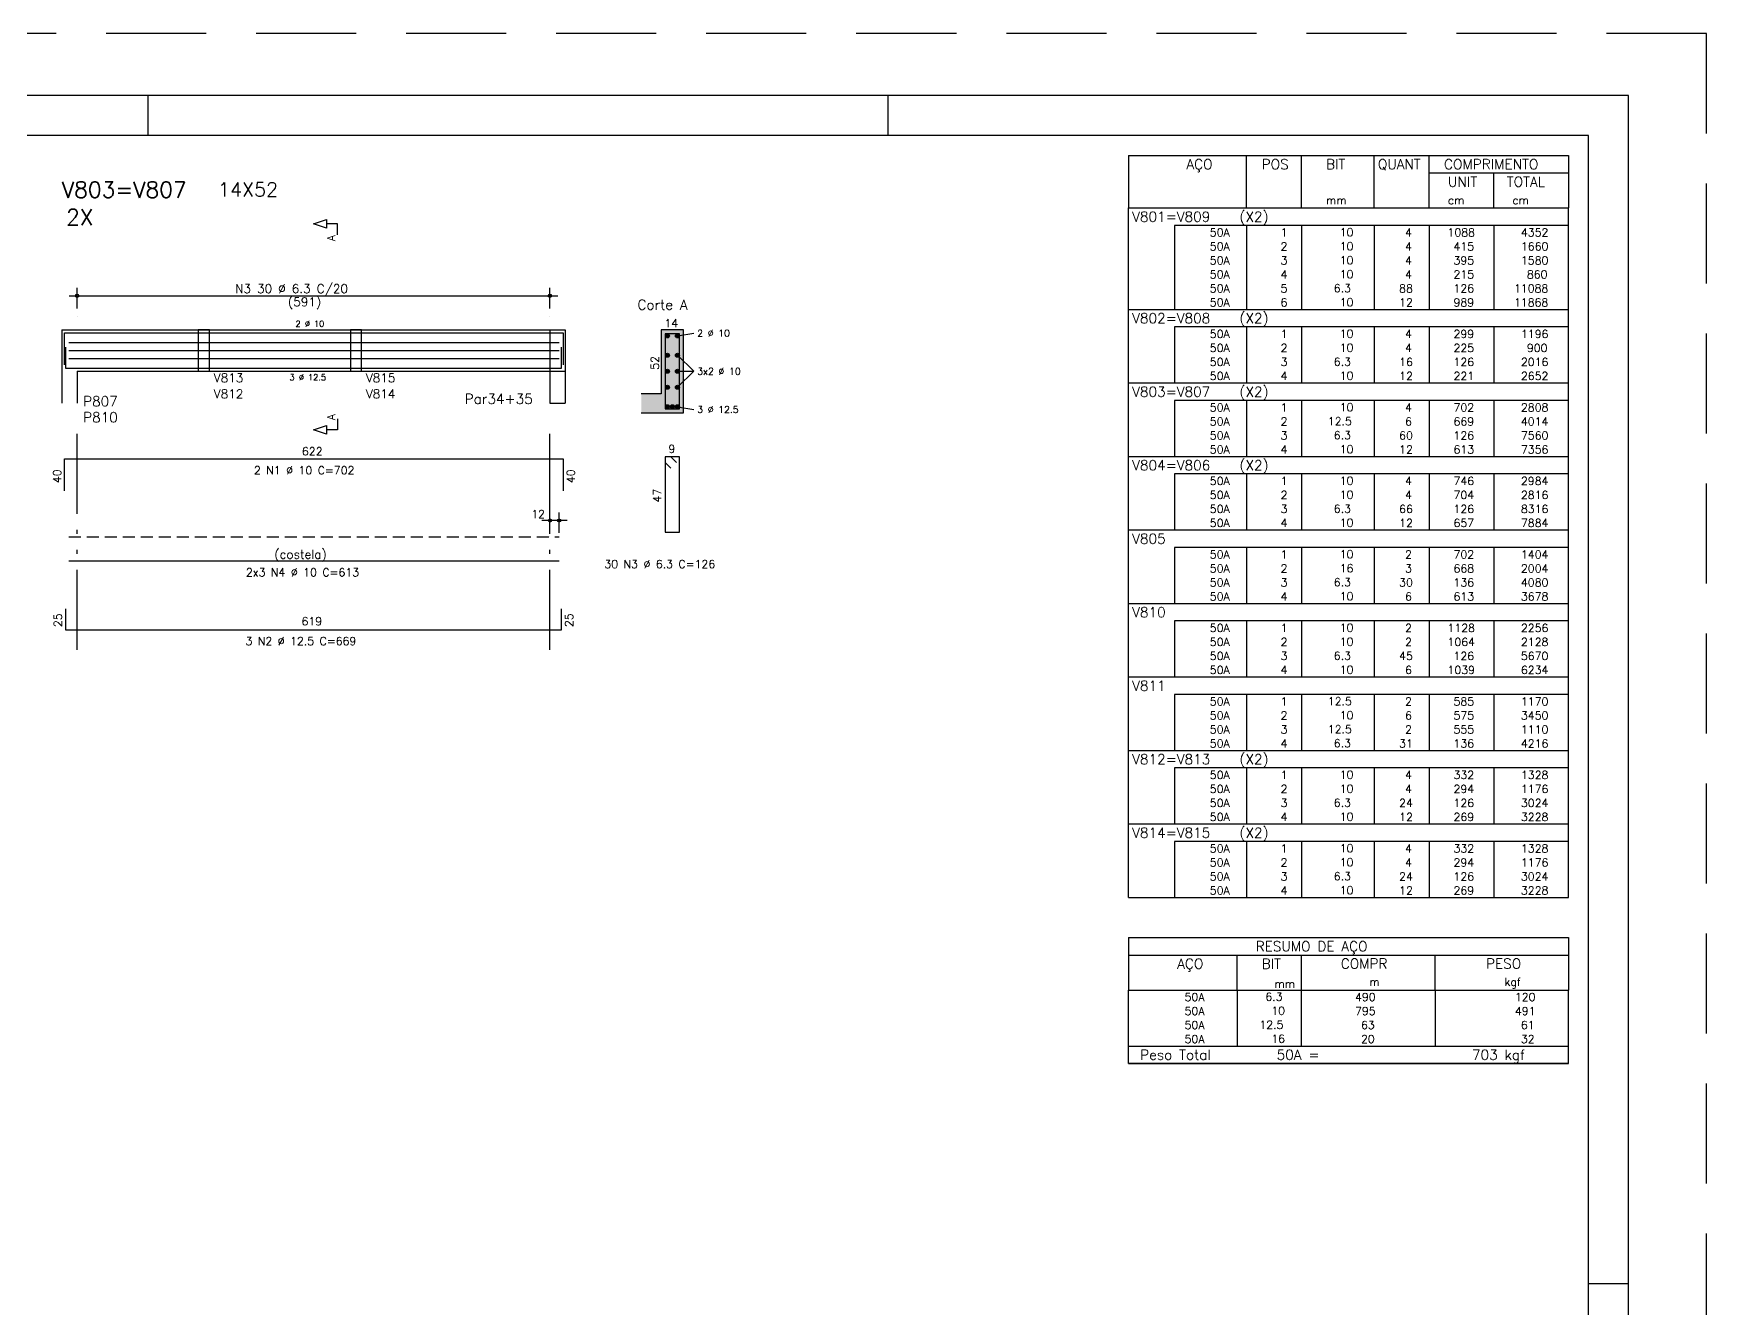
# Model space of a CAD drawing. Extents: x -1.9 to 86, y -1.5 to 61.
# Drawn here: x 44.23 to 86.05, y 29.08 to 60.95 of the extents above; entities that cross this region are included whole.
import ezdxf

# ---------------------------------------------------------------- set-up
doc = ezdxf.new("R2010")
doc.units = 0
doc.header["$MEASUREMENT"] = 0
for name, pattern in [('ESTILO_TQS_0001', [0.45, 0.3, -0.15]), ('ESTILO_TQS_0004', [3.3, 2, -0.4, 0.05, -0.4, 0.05, -0.4]), ('HIDDEN', [0.375, 0.25, -0.125])]:
    doc.linetypes.add(name, pattern=pattern)
doc.layers.get('0').update_dxf_attribs({"linetype": 'CONTINUOUS'})
doc.layers.get('Defpoints').update_dxf_attribs({"linetype": 'CONTINUOUS'})
for name, color, linetype in [('ARQ_FOLHA', 7, 'CONTINUOUS'), ('PENA_01', 1, 'CONTINUOUS'), ('PENA_02', 2, 'CONTINUOUS'), ('PENA_03', 3, 'CONTINUOUS'), ('PENA_04', 4, 'CONTINUOUS'), ('PENA_05', 5, 'CONTINUOUS'), ('PENA_06', 6, 'CONTINUOUS'), ('PENA_10', 253, 'CONTINUOUS')]:
    doc.layers.add(name, color=color, linetype=linetype)
doc.styles.get("Standard").update_dxf_attribs({"font": 'ROMANS.SHX'})

# ---------------------------------------------------------------- blocks, each defined once
blk = doc.blocks.new('FOLHA A1 - 841 X 594')
at = {"layer": 'ARQ_FOLHA', "color": 1}
for p, q in [((-370, 584), (-370, 594)), ((-185, 584), (-185, 594)), ((-10, 297), (0, 297))]:
    blk.add_line(p, q, dxfattribs=at)
for points in [[(-841, 0), (0, 0), (0, 594), (-841, 594)], [(-816, 10), (-10, 10), (-10, 584), (-816, 584)]]:
    blk.add_lwpolyline(points, close=True, dxfattribs=at)
at = {"layer": 'Defpoints', "color": 8, "linetype": 'HIDDEN', "ltscale": 100}
blk.add_lwpolyline([(-860.5, 609.5), (-860.5, -15.5), (19.5, -15.5), (19.5, 609.5)], close=True, dxfattribs=at)
blk = doc.blocks.new('*U24')
blk.add_blockref('FOLHA A1 - 841 X 594', (0, 0))

msp = doc.modelspace()

# ---------------------------------------------------------------- linework, layer by layer
at = {"layer": 'PENA_01', "linetype": 'Continuous'}
for p, q in [((45.124, 54.394), (57.344, 54.394)), ((45.324, 54.074), (45.324, 54.594)), ((57.144, 54.074), (57.144, 54.594)), ((57.144, 53.544), (57.144, 52.504)), ((57.144, 53.544), (57.524, 53.544)), ((60.329, 53.389), (60.739, 53.459)), ((60.329, 52.904), (60.739, 52.504)), ((57.144, 52.504), (57.524, 52.504)), ((60.329, 52.104), (60.739, 52.504)), ((60.329, 52.504), (60.739, 52.504)), ((60.329, 51.619), (60.739, 51.549)), ((57.574, 48.774), (56.944, 48.774))]:
    msp.add_line(p, q, dxfattribs=at)
at = {"layer": 'PENA_01', "linetype": 'ESTILO_TQS_0004'}
for p, q in [((45.324, 45.544), (45.324, 51.324)), ((57.144, 45.544), (57.144, 51.324))]:
    msp.add_line(p, q, dxfattribs=at)
at = {"layer": 'PENA_01', "linetype": 'Continuous'}
for points in [[(48.354, 53.544), (48.354, 52.504), (48.634, 52.504), (48.634, 53.544), (48.354, 53.544)], [(52.154, 53.544), (52.154, 52.504), (52.434, 52.504), (52.434, 53.544), (52.154, 53.544)]]:
    msp.add_lwpolyline(points, dxfattribs=at)
at = {"layer": 'PENA_02', "linetype": 'Continuous'}
for p, q in [((71.6, 57.9), (71.6, 56.588)), ((71.6, 57.9), (82.6, 57.9)), ((74.55, 56.588), (74.55, 57.9)), ((75.93, 56.588), (75.93, 57.9)), ((77.74, 56.588), (77.74, 57.9)), ((79.12, 56.588), (79.12, 57.9)), ((82.6, 57.9), (82.6, 56.588)), ((79.12, 57.463), (82.6, 57.463)), ((80.73, 56.588), (80.73, 57.463)), ((71.6, 56.588), (82.6, 56.588)), ((71.6, 56.15), (71.6, 56.588)), ((71.6, 56.588), (82.6, 56.588)), ((82.6, 56.15), (82.6, 56.588)), ((71.6, 55.8), (71.6, 56.15)), ((82.6, 56.15), (72.75, 56.15)), ((72.75, 56.15), (72.75, 55.8)), ((74.55, 56.15), (74.55, 55.8)), ((75.93, 56.15), (75.93, 55.8)), ((77.74, 56.15), (77.74, 55.8)), ((79.12, 56.15), (79.12, 55.8)), ((80.73, 56.15), (80.73, 55.8)), ((82.6, 55.8), (82.6, 56.15)), ((71.6, 55.45), (71.6, 55.8)), ((72.75, 55.8), (72.75, 55.45)), ((74.55, 55.8), (74.55, 55.45)), ((75.93, 55.8), (75.93, 55.45)), ((77.74, 55.8), (77.74, 55.45)), ((79.12, 55.8), (79.12, 55.45)), ((80.73, 55.8), (80.73, 55.45)), ((82.6, 55.45), (82.6, 55.8)), ((71.6, 55.1), (71.6, 55.45)), ((72.75, 55.45), (72.75, 55.1)), ((74.55, 55.45), (74.55, 55.1)), ((75.93, 55.45), (75.93, 55.1)), ((77.74, 55.45), (77.74, 55.1)), ((79.12, 55.45), (79.12, 55.1)), ((80.73, 55.45), (80.73, 55.1)), ((82.6, 55.1), (82.6, 55.45)), ((71.6, 54.75), (71.6, 55.1)), ((72.75, 55.1), (72.75, 54.75)), ((74.55, 55.1), (74.55, 54.75)), ((75.93, 55.1), (75.93, 54.75)), ((77.74, 55.1), (77.74, 54.75)), ((79.12, 55.1), (79.12, 54.75)), ((80.73, 55.1), (80.73, 54.75)), ((82.6, 54.75), (82.6, 55.1)), ((71.6, 54.4), (71.6, 54.75)), ((71.6, 54.05), (71.6, 54.4)), ((72.75, 54.75), (72.75, 54.4)), ((72.75, 54.4), (72.75, 54.05)), ((74.55, 54.75), (74.55, 54.4)), ((74.55, 54.4), (74.55, 54.05)), ((75.93, 54.75), (75.93, 54.4)), ((75.93, 54.4), (75.93, 54.05)), ((77.74, 54.75), (77.74, 54.4)), ((77.74, 54.4), (77.74, 54.05)), ((79.12, 54.75), (79.12, 54.4)), ((79.12, 54.4), (79.12, 54.05)), ((80.73, 54.75), (80.73, 54.4)), ((80.73, 54.4), (80.73, 54.05)), ((82.6, 54.4), (82.6, 54.75)), ((82.6, 54.05), (82.6, 54.4)), ((71.6, 53.613), (71.6, 54.05)), ((71.6, 54.05), (82.6, 54.05)), ((82.6, 53.613), (82.6, 54.05)), ((71.6, 53.263), (71.6, 53.613)), ((82.6, 53.613), (72.75, 53.613)), ((72.75, 53.613), (72.75, 53.263)), ((74.55, 53.613), (74.55, 53.263)), ((75.93, 53.613), (75.93, 53.263)), ((77.74, 53.613), (77.74, 53.263)), ((79.12, 53.613), (79.12, 53.263)), ((80.73, 53.613), (80.73, 53.263)), ((82.6, 53.263), (82.6, 53.613)), ((71.6, 52.913), (71.6, 53.263)), ((72.75, 53.263), (72.75, 52.913)), ((74.55, 53.263), (74.55, 52.913)), ((75.93, 53.263), (75.93, 52.913)), ((77.74, 53.263), (77.74, 52.913)), ((79.12, 53.263), (79.12, 52.913)), ((80.73, 53.263), (80.73, 52.913)), ((82.6, 52.913), (82.6, 53.263)), ((71.6, 52.563), (71.6, 52.913)), ((72.75, 52.913), (72.75, 52.563)), ((74.55, 52.913), (74.55, 52.563)), ((75.93, 52.913), (75.93, 52.563)), ((77.74, 52.913), (77.74, 52.563)), ((79.12, 52.913), (79.12, 52.563)), ((80.73, 52.913), (80.73, 52.563)), ((82.6, 52.563), (82.6, 52.913)), ((71.6, 52.213), (71.6, 52.563)), ((72.75, 52.563), (72.75, 52.213)), ((74.55, 52.563), (74.55, 52.213)), ((75.93, 52.563), (75.93, 52.213)), ((77.74, 52.563), (77.74, 52.213)), ((79.12, 52.563), (79.12, 52.213)), ((80.73, 52.563), (80.73, 52.213)), ((82.6, 52.213), (82.6, 52.563)), ((71.6, 51.775), (71.6, 52.213)), ((71.6, 52.213), (82.6, 52.213)), ((82.6, 51.775), (82.6, 52.213)), ((71.6, 51.425), (71.6, 51.775)), ((82.6, 51.775), (72.75, 51.775)), ((72.75, 51.775), (72.75, 51.425)), ((74.55, 51.775), (74.55, 51.425)), ((75.93, 51.775), (75.93, 51.425)), ((77.74, 51.775), (77.74, 51.425)), ((79.12, 51.775), (79.12, 51.425)), ((80.73, 51.775), (80.73, 51.425)), ((82.6, 51.425), (82.6, 51.775)), ((71.6, 51.075), (71.6, 51.425)), ((71.6, 50.725), (71.6, 51.075)), ((72.75, 51.425), (72.75, 51.075)), ((72.75, 51.075), (72.75, 50.725)), ((74.55, 51.425), (74.55, 51.075)), ((74.55, 51.075), (74.55, 50.725)), ((75.93, 51.425), (75.93, 51.075)), ((75.93, 51.075), (75.93, 50.725)), ((77.74, 51.425), (77.74, 51.075)), ((77.74, 51.075), (77.74, 50.725)), ((79.12, 51.425), (79.12, 51.075)), ((79.12, 51.075), (79.12, 50.725)), ((80.73, 51.425), (80.73, 51.075)), ((80.73, 51.075), (80.73, 50.725)), ((82.6, 51.075), (82.6, 51.425)), ((82.6, 50.725), (82.6, 51.075)), ((71.6, 50.375), (71.6, 50.725)), ((72.75, 50.725), (72.75, 50.375)), ((74.55, 50.725), (74.55, 50.375)), ((75.93, 50.725), (75.93, 50.375)), ((77.74, 50.725), (77.74, 50.375)), ((79.12, 50.725), (79.12, 50.375)), ((80.73, 50.725), (80.73, 50.375)), ((82.6, 50.375), (82.6, 50.725)), ((71.6, 49.938), (71.6, 50.375)), ((71.6, 50.375), (82.6, 50.375)), ((82.6, 49.938), (82.6, 50.375)), ((71.6, 49.588), (71.6, 49.938)), ((82.6, 49.938), (72.75, 49.938)), ((72.75, 49.938), (72.75, 49.588)), ((74.55, 49.938), (74.55, 49.588)), ((75.93, 49.938), (75.93, 49.588)), ((77.74, 49.938), (77.74, 49.588)), ((79.12, 49.938), (79.12, 49.588)), ((80.73, 49.938), (80.73, 49.588)), ((82.6, 49.588), (82.6, 49.938)), ((71.6, 49.238), (71.6, 49.588)), ((72.75, 49.588), (72.75, 49.238)), ((74.55, 49.588), (74.55, 49.238)), ((75.93, 49.588), (75.93, 49.238)), ((77.74, 49.588), (77.74, 49.238)), ((79.12, 49.588), (79.12, 49.238)), ((80.73, 49.588), (80.73, 49.238)), ((82.6, 49.238), (82.6, 49.588)), ((71.6, 48.888), (71.6, 49.238)), ((72.75, 49.238), (72.75, 48.888)), ((74.55, 49.238), (74.55, 48.888)), ((75.93, 49.238), (75.93, 48.888)), ((77.74, 49.238), (77.74, 48.888)), ((79.12, 49.238), (79.12, 48.888)), ((80.73, 49.238), (80.73, 48.888)), ((82.6, 48.888), (82.6, 49.238)), ((71.6, 48.538), (71.6, 48.888)), ((71.6, 48.1), (71.6, 48.538)), ((71.6, 48.538), (82.6, 48.538)), ((72.75, 48.888), (72.75, 48.538)), ((74.55, 48.888), (74.55, 48.538)), ((75.93, 48.888), (75.93, 48.538)), ((77.74, 48.888), (77.74, 48.538)), ((79.12, 48.888), (79.12, 48.538)), ((80.73, 48.888), (80.73, 48.538)), ((82.6, 48.538), (82.6, 48.888)), ((82.6, 48.1), (82.6, 48.538)), ((71.6, 47.75), (71.6, 48.1)), ((82.6, 48.1), (72.75, 48.1)), ((72.75, 48.1), (72.75, 47.75)), ((74.55, 48.1), (74.55, 47.75)), ((75.93, 48.1), (75.93, 47.75)), ((77.74, 48.1), (77.74, 47.75)), ((79.12, 48.1), (79.12, 47.75)), ((80.73, 48.1), (80.73, 47.75)), ((82.6, 47.75), (82.6, 48.1)), ((71.6, 47.4), (71.6, 47.75)), ((72.75, 47.75), (72.75, 47.4)), ((74.55, 47.75), (74.55, 47.4)), ((75.93, 47.75), (75.93, 47.4)), ((77.74, 47.75), (77.74, 47.4)), ((79.12, 47.75), (79.12, 47.4)), ((80.73, 47.75), (80.73, 47.4)), ((82.6, 47.4), (82.6, 47.75)), ((71.6, 47.05), (71.6, 47.4)), ((72.75, 47.4), (72.75, 47.05)), ((74.55, 47.4), (74.55, 47.05)), ((75.93, 47.4), (75.93, 47.05)), ((77.74, 47.4), (77.74, 47.05)), ((79.12, 47.4), (79.12, 47.05)), ((80.73, 47.4), (80.73, 47.05)), ((82.6, 47.05), (82.6, 47.4)), ((71.6, 46.7), (71.6, 47.05)), ((72.75, 47.05), (72.75, 46.7)), ((74.55, 47.05), (74.55, 46.7)), ((75.93, 47.05), (75.93, 46.7)), ((77.74, 47.05), (77.74, 46.7)), ((79.12, 47.05), (79.12, 46.7)), ((80.73, 47.05), (80.73, 46.7)), ((82.6, 46.7), (82.6, 47.05)), ((71.6, 46.263), (71.6, 46.7)), ((71.6, 46.7), (82.6, 46.7)), ((82.6, 46.263), (82.6, 46.7)), ((71.6, 45.913), (71.6, 46.263)), ((82.6, 46.263), (72.75, 46.263)), ((72.75, 46.263), (72.75, 45.913)), ((74.55, 46.263), (74.55, 45.913)), ((75.93, 46.263), (75.93, 45.913)), ((77.74, 46.263), (77.74, 45.913)), ((79.12, 46.263), (79.12, 45.913)), ((80.73, 46.263), (80.73, 45.913)), ((82.6, 45.913), (82.6, 46.263)), ((71.6, 45.563), (71.6, 45.913)), ((72.75, 45.913), (72.75, 45.563)), ((74.55, 45.913), (74.55, 45.563)), ((75.93, 45.913), (75.93, 45.563)), ((77.74, 45.913), (77.74, 45.563)), ((79.12, 45.913), (79.12, 45.563)), ((80.73, 45.913), (80.73, 45.563)), ((82.6, 45.563), (82.6, 45.913)), ((71.6, 45.213), (71.6, 45.563)), ((71.6, 44.863), (71.6, 45.213)), ((72.75, 45.563), (72.75, 45.213)), ((72.75, 45.213), (72.75, 44.863)), ((74.55, 45.563), (74.55, 45.213)), ((74.55, 45.213), (74.55, 44.863)), ((75.93, 45.563), (75.93, 45.213)), ((75.93, 45.213), (75.93, 44.863)), ((77.74, 45.563), (77.74, 45.213)), ((77.74, 45.213), (77.74, 44.863)), ((79.12, 45.563), (79.12, 45.213)), ((79.12, 45.213), (79.12, 44.863)), ((80.73, 45.563), (80.73, 45.213)), ((80.73, 45.213), (80.73, 44.863)), ((82.6, 45.213), (82.6, 45.563)), ((82.6, 44.863), (82.6, 45.213)), ((71.6, 44.425), (71.6, 44.863)), ((71.6, 44.863), (82.6, 44.863)), ((82.6, 44.425), (82.6, 44.863)), ((71.6, 44.075), (71.6, 44.425)), ((82.6, 44.425), (72.75, 44.425)), ((72.75, 44.425), (72.75, 44.075)), ((74.55, 44.425), (74.55, 44.075)), ((75.93, 44.425), (75.93, 44.075)), ((77.74, 44.425), (77.74, 44.075)), ((79.12, 44.425), (79.12, 44.075)), ((80.73, 44.425), (80.73, 44.075)), ((82.6, 44.075), (82.6, 44.425)), ((71.6, 43.725), (71.6, 44.075)), ((72.75, 44.075), (72.75, 43.725)), ((74.55, 44.075), (74.55, 43.725)), ((75.93, 44.075), (75.93, 43.725)), ((77.74, 44.075), (77.74, 43.725)), ((79.12, 44.075), (79.12, 43.725)), ((80.73, 44.075), (80.73, 43.725)), ((82.6, 43.725), (82.6, 44.075)), ((71.6, 43.375), (71.6, 43.725)), ((72.75, 43.725), (72.75, 43.375)), ((74.55, 43.725), (74.55, 43.375)), ((75.93, 43.725), (75.93, 43.375)), ((77.74, 43.725), (77.74, 43.375)), ((79.12, 43.725), (79.12, 43.375)), ((80.73, 43.725), (80.73, 43.375)), ((82.6, 43.375), (82.6, 43.725)), ((71.6, 43.025), (71.6, 43.375)), ((72.75, 43.375), (72.75, 43.025)), ((74.55, 43.375), (74.55, 43.025)), ((75.93, 43.375), (75.93, 43.025)), ((77.74, 43.375), (77.74, 43.025)), ((79.12, 43.375), (79.12, 43.025)), ((80.73, 43.375), (80.73, 43.025)), ((82.6, 43.025), (82.6, 43.375)), ((71.6, 42.588), (71.6, 43.025)), ((71.6, 43.025), (82.6, 43.025)), ((82.6, 42.588), (82.6, 43.025)), ((71.6, 42.238), (71.6, 42.588)), ((71.6, 41.888), (71.6, 42.238)), ((82.6, 42.588), (72.75, 42.588)), ((72.75, 42.588), (72.75, 42.238)), ((72.75, 42.238), (72.75, 41.888)), ((74.55, 42.588), (74.55, 42.238)), ((74.55, 42.238), (74.55, 41.888)), ((75.93, 42.588), (75.93, 42.238)), ((75.93, 42.238), (75.93, 41.888)), ((77.74, 42.588), (77.74, 42.238)), ((77.74, 42.238), (77.74, 41.888)), ((79.12, 42.588), (79.12, 42.238)), ((79.12, 42.238), (79.12, 41.888)), ((80.73, 42.588), (80.73, 42.238)), ((80.73, 42.238), (80.73, 41.888)), ((82.6, 42.238), (82.6, 42.588)), ((82.6, 41.888), (82.6, 42.238)), ((71.6, 41.538), (71.6, 41.888)), ((72.75, 41.888), (72.75, 41.538)), ((74.55, 41.888), (74.55, 41.538)), ((75.93, 41.888), (75.93, 41.538)), ((77.74, 41.888), (77.74, 41.538)), ((79.12, 41.888), (79.12, 41.538)), ((80.73, 41.888), (80.73, 41.538)), ((82.6, 41.538), (82.6, 41.888)), ((71.6, 41.188), (71.6, 41.538)), ((72.75, 41.538), (72.75, 41.188)), ((74.55, 41.538), (74.55, 41.188)), ((75.93, 41.538), (75.93, 41.188)), ((77.74, 41.538), (77.74, 41.188)), ((79.12, 41.538), (79.12, 41.188)), ((80.73, 41.538), (80.73, 41.188)), ((82.6, 41.188), (82.6, 41.538)), ((71.6, 40.75), (71.6, 41.188)), ((71.6, 41.188), (82.6, 41.188)), ((82.6, 40.75), (82.6, 41.188)), ((71.6, 40.4), (71.6, 40.75)), ((82.6, 40.75), (72.75, 40.75)), ((72.75, 40.75), (72.75, 40.4)), ((74.55, 40.75), (74.55, 40.4)), ((75.93, 40.75), (75.93, 40.4)), ((77.74, 40.75), (77.74, 40.4)), ((79.12, 40.75), (79.12, 40.4)), ((80.73, 40.75), (80.73, 40.4)), ((82.6, 40.4), (82.6, 40.75)), ((71.6, 40.05), (71.6, 40.4)), ((72.75, 40.4), (72.75, 40.05)), ((74.55, 40.4), (74.55, 40.05)), ((75.93, 40.4), (75.93, 40.05)), ((77.74, 40.4), (77.74, 40.05)), ((79.12, 40.4), (79.12, 40.05)), ((80.73, 40.4), (80.73, 40.05)), ((82.6, 40.05), (82.6, 40.4)), ((71.6, 39.7), (71.6, 40.05)), ((72.75, 40.05), (72.75, 39.7)), ((74.55, 40.05), (74.55, 39.7)), ((75.93, 40.05), (75.93, 39.7)), ((77.74, 40.05), (77.74, 39.7)), ((79.12, 40.05), (79.12, 39.7)), ((80.73, 40.05), (80.73, 39.7)), ((82.6, 39.7), (82.6, 40.05)), ((71.6, 39.35), (71.6, 39.7)), ((71.6, 39.35), (82.6, 39.35)), ((72.75, 39.7), (72.75, 39.35)), ((74.55, 39.7), (74.55, 39.35)), ((75.93, 39.7), (75.93, 39.35)), ((77.74, 39.7), (77.74, 39.35)), ((79.12, 39.7), (79.12, 39.35)), ((80.73, 39.7), (80.73, 39.35)), ((82.6, 39.35), (82.6, 39.7)), ((71.6, 38.35), (71.6, 37.038)), ((71.6, 38.35), (82.6, 38.35)), ((82.6, 38.35), (82.6, 37.038)), ((71.6, 37.913), (82.6, 37.913)), ((74.32, 37.038), (74.32, 37.913)), ((75.93, 37.038), (75.93, 37.913)), ((79.265, 37.038), (79.265, 37.913)), ((71.6, 37.038), (82.6, 37.038)), ((71.6, 36.688), (71.6, 37.038)), ((74.32, 37.038), (74.32, 36.688)), ((75.93, 36.688), (75.93, 37.038)), ((79.265, 37.038), (79.265, 36.688)), ((82.6, 36.688), (82.6, 37.038)), ((71.6, 36.338), (71.6, 36.688)), ((74.32, 36.688), (74.32, 36.338)), ((75.93, 36.338), (75.93, 36.688)), ((79.265, 36.688), (79.265, 36.338)), ((82.6, 36.338), (82.6, 36.688)), ((71.6, 35.988), (71.6, 36.338)), ((71.6, 35.638), (71.6, 35.988)), ((74.32, 36.338), (74.32, 35.988)), ((74.32, 35.988), (74.32, 35.638)), ((75.93, 35.988), (75.93, 36.338)), ((75.93, 35.638), (75.93, 35.988)), ((79.265, 36.338), (79.265, 35.988)), ((79.265, 35.988), (79.265, 35.638)), ((82.6, 35.988), (82.6, 36.338)), ((82.6, 35.638), (82.6, 35.988)), ((71.6, 35.638), (82.6, 35.638)), ((71.6, 35.2), (71.6, 35.638)), ((71.6, 35.638), (82.6, 35.638)), ((82.6, 35.2), (82.6, 35.638)), ((82.6, 35.2), (71.6, 35.2)), ((71.6, 35.2), (82.6, 35.2))]:
    msp.add_line(p, q, dxfattribs=at)
for centre, radius in [((45.324, 54.394), 0.0416), ((45.324, 54.394), 0.0208), ((57.144, 54.394), 0.0416), ((57.144, 54.394), 0.0208), ((57.144, 48.774), 0.04), ((57.144, 48.774), 0.02), ((57.374, 48.774), 0.04), ((57.374, 48.774), 0.02)]:
    msp.add_circle(centre, radius, dxfattribs=at)
at = {"layer": 'PENA_03', "linetype": 'Continuous'}
for p, q in [((44.944, 53.544), (44.944, 52.504)), ((44.944, 53.544), (45.324, 53.544)), ((45.324, 53.874), (45.324, 53.874)), ((45.324, 53.544), (57.144, 53.544)), ((57.144, 53.874), (57.144, 53.874)), ((57.144, 53.544), (57.144, 52.504)), ((57.144, 53.544), (57.144, 51.704)), ((57.144, 53.544), (57.524, 53.544)), ((57.524, 53.544), (57.524, 52.504)), ((57.524, 53.544), (57.524, 51.704)), ((60.484, 53.544), (59.924, 53.544)), ((59.924, 53.544), (59.924, 51.944)), ((60.484, 51.464), (60.484, 53.544)), ((44.944, 52.504), (44.944, 51.704)), ((45.324, 52.504), (57.144, 52.504)), ((45.324, 52.504), (45.324, 51.704)), ((59.924, 51.944), (59.424, 51.944)), ((57.144, 51.704), (57.524, 51.704)), ((59.424, 51.464), (59.924, 51.464)), ((59.924, 51.464), (59.924, 51.464)), ((59.924, 51.464), (60.484, 51.464)), ((57.144, 48.464), (57.144, 48.974)), ((57.374, 48.464), (57.374, 48.974)), ((57.144, 48.364), (57.144, 48.364)), ((57.374, 48.364), (57.374, 48.364))]:
    msp.add_line(p, q, dxfattribs=at)
for points in [[(51.834, 55.914), (51.834, 56.19), (51.557, 56.19), (51.557, 56.08), (51.234, 56.19), (51.557, 56.301), (51.557, 56.19)], [(51.834, 51.319), (51.834, 51.042), (51.557, 51.042), (51.557, 50.931), (51.234, 51.042), (51.557, 51.152), (51.557, 51.042)]]:
    msp.add_lwpolyline(points, dxfattribs=at)
for centre in [(60.079, 53.389), (60.329, 53.389), (60.079, 52.904), (60.329, 52.904), (60.079, 52.504), (60.329, 52.504), (60.079, 52.104), (60.329, 52.104), (60.079, 51.619), (60.204, 51.619), (60.329, 51.619)]:
    msp.add_circle(centre, 0.05, dxfattribs=at)
for points in [[(60.129, 53.389), (60.054, 53.432), (60.032, 53.406)], [(60.129, 53.389), (60.032, 53.406), (60.032, 53.371)], [(60.129, 53.389), (60.032, 53.371), (60.054, 53.345)], [(60.129, 53.389), (60.087, 53.438), (60.054, 53.432)], [(60.129, 53.389), (60.054, 53.345), (60.087, 53.339)], [(60.129, 53.389), (60.117, 53.421), (60.087, 53.438)], [(60.129, 53.389), (60.087, 53.339), (60.117, 53.356)], [(60.129, 53.389), (60.117, 53.356), (60.129, 53.389)], [(60.379, 53.389), (60.304, 53.432), (60.282, 53.406)], [(60.379, 53.389), (60.282, 53.406), (60.282, 53.371)], [(60.379, 53.389), (60.282, 53.371), (60.304, 53.345)], [(60.379, 53.389), (60.337, 53.438), (60.304, 53.432)], [(60.379, 53.389), (60.304, 53.345), (60.337, 53.339)], [(60.379, 53.389), (60.367, 53.421), (60.337, 53.438)], [(60.379, 53.389), (60.337, 53.339), (60.367, 53.356)], [(60.379, 53.389), (60.367, 53.356), (60.379, 53.389)], [(60.129, 52.904), (60.054, 52.947), (60.032, 52.921)], [(60.129, 52.904), (60.032, 52.921), (60.032, 52.886)], [(60.129, 52.904), (60.032, 52.886), (60.054, 52.86)], [(60.129, 52.904), (60.087, 52.953), (60.054, 52.947)], [(60.129, 52.904), (60.054, 52.86), (60.087, 52.854)], [(60.129, 52.904), (60.117, 52.936), (60.087, 52.953)], [(60.129, 52.904), (60.087, 52.854), (60.117, 52.871)], [(60.129, 52.904), (60.117, 52.871), (60.129, 52.904)], [(60.379, 52.904), (60.304, 52.947), (60.282, 52.921)], [(60.379, 52.904), (60.282, 52.921), (60.282, 52.886)], [(60.379, 52.904), (60.282, 52.886), (60.304, 52.86)], [(60.379, 52.904), (60.337, 52.953), (60.304, 52.947)], [(60.379, 52.904), (60.304, 52.86), (60.337, 52.854)], [(60.379, 52.904), (60.367, 52.936), (60.337, 52.953)], [(60.379, 52.904), (60.337, 52.854), (60.367, 52.871)], [(60.379, 52.904), (60.367, 52.871), (60.379, 52.904)], [(60.129, 52.504), (60.054, 52.547), (60.032, 52.521)], [(60.129, 52.504), (60.032, 52.521), (60.032, 52.486)], [(60.129, 52.504), (60.032, 52.486), (60.054, 52.46)], [(60.129, 52.504), (60.087, 52.553), (60.054, 52.547)], [(60.129, 52.504), (60.054, 52.46), (60.087, 52.454)], [(60.129, 52.504), (60.117, 52.536), (60.087, 52.553)], [(60.129, 52.504), (60.087, 52.454), (60.117, 52.471)], [(60.129, 52.504), (60.117, 52.471), (60.129, 52.504)], [(60.379, 52.504), (60.304, 52.547), (60.282, 52.521)], [(60.379, 52.504), (60.282, 52.521), (60.282, 52.486)], [(60.379, 52.504), (60.282, 52.486), (60.304, 52.46)], [(60.379, 52.504), (60.337, 52.553), (60.304, 52.547)], [(60.379, 52.504), (60.304, 52.46), (60.337, 52.454)], [(60.379, 52.504), (60.367, 52.536), (60.337, 52.553)], [(60.379, 52.504), (60.337, 52.454), (60.367, 52.471)], [(60.379, 52.504), (60.367, 52.471), (60.379, 52.504)], [(60.129, 52.104), (60.054, 52.147), (60.032, 52.121)], [(60.129, 52.104), (60.032, 52.121), (60.032, 52.086)], [(60.129, 52.104), (60.032, 52.086), (60.054, 52.06)], [(60.129, 52.104), (60.087, 52.153), (60.054, 52.147)], [(60.129, 52.104), (60.054, 52.06), (60.087, 52.054)], [(60.129, 52.104), (60.117, 52.136), (60.087, 52.153)], [(60.129, 52.104), (60.087, 52.054), (60.117, 52.071)], [(60.129, 52.104), (60.117, 52.071), (60.129, 52.104)], [(60.379, 52.104), (60.304, 52.147), (60.282, 52.121)], [(60.379, 52.104), (60.282, 52.121), (60.282, 52.086)], [(60.379, 52.104), (60.282, 52.086), (60.304, 52.06)], [(60.379, 52.104), (60.337, 52.153), (60.304, 52.147)], [(60.379, 52.104), (60.304, 52.06), (60.337, 52.054)], [(60.379, 52.104), (60.367, 52.136), (60.337, 52.153)], [(60.379, 52.104), (60.337, 52.054), (60.367, 52.071)], [(60.379, 52.104), (60.367, 52.071), (60.379, 52.104)], [(60.129, 51.619), (60.054, 51.662), (60.032, 51.636)], [(60.129, 51.619), (60.032, 51.636), (60.032, 51.601)], [(60.129, 51.619), (60.032, 51.601), (60.054, 51.575)], [(60.129, 51.619), (60.087, 51.668), (60.054, 51.662)], [(60.129, 51.619), (60.054, 51.575), (60.087, 51.569)], [(60.129, 51.619), (60.117, 51.651), (60.087, 51.668)], [(60.129, 51.619), (60.087, 51.569), (60.117, 51.586)], [(60.129, 51.619), (60.117, 51.586), (60.129, 51.619)], [(60.254, 51.619), (60.179, 51.662), (60.157, 51.636)], [(60.254, 51.619), (60.157, 51.636), (60.157, 51.601)], [(60.254, 51.619), (60.157, 51.601), (60.179, 51.575)], [(60.254, 51.619), (60.212, 51.668), (60.179, 51.662)], [(60.254, 51.619), (60.179, 51.575), (60.212, 51.569)], [(60.254, 51.619), (60.242, 51.651), (60.212, 51.668)], [(60.254, 51.619), (60.212, 51.569), (60.242, 51.586)], [(60.254, 51.619), (60.242, 51.586), (60.254, 51.619)], [(60.379, 51.619), (60.304, 51.662), (60.282, 51.636)], [(60.379, 51.619), (60.282, 51.636), (60.282, 51.601)], [(60.379, 51.619), (60.282, 51.601), (60.304, 51.575)], [(60.379, 51.619), (60.337, 51.668), (60.304, 51.662)], [(60.379, 51.619), (60.304, 51.575), (60.337, 51.569)], [(60.379, 51.619), (60.367, 51.651), (60.337, 51.668)], [(60.379, 51.619), (60.337, 51.569), (60.367, 51.586)], [(60.379, 51.619), (60.367, 51.586), (60.379, 51.619)]]:
    msp.add_solid(points, dxfattribs=at)
at = {"layer": 'PENA_04', "linetype": 'Continuous'}
for p, q in [((45.014, 52.664), (45.014, 53.464)), ((45.014, 53.464), (57.474, 53.464)), ((45.114, 53.224), (57.374, 53.224)), ((57.474, 53.464), (57.474, 52.664)), ((45.034, 53.104), (45.034, 52.584)), ((45.114, 53.024), (57.374, 53.024)), ((45.114, 52.824), (57.374, 52.824)), ((57.434, 52.584), (57.434, 53.104)), ((45.034, 52.584), (57.434, 52.584))]:
    msp.add_line(p, q, dxfattribs=at)
msp.add_lwpolyline([(60.024, 53.444), (60.024, 51.564), (60.384, 51.564), (60.384, 53.444), (60.024, 53.444)], dxfattribs=at)
at = {"layer": 'PENA_05', "linetype": 'Continuous'}
for p, q in [((45.014, 49.514), (45.014, 50.314)), ((45.014, 50.314), (57.474, 50.314)), ((57.474, 50.314), (57.474, 49.514)), ((60.164, 50.364), (60.024, 50.364)), ((60.024, 50.364), (60.024, 48.484)), ((60.384, 50.364), (60.024, 50.364)), ((60.024, 50.364), (60.024, 50.224)), ((60.024, 50.224), (60.164, 50.084)), ((60.304, 50.224), (60.164, 50.364)), ((60.384, 48.484), (60.384, 50.364)), ((60.024, 48.484), (60.384, 48.484)), ((45.114, 47.764), (57.374, 47.764)), ((45.034, 46.564), (45.034, 46.044)), ((57.434, 46.044), (57.434, 46.564)), ((45.034, 46.044), (57.434, 46.044))]:
    msp.add_line(p, q, dxfattribs=at)
at = {"layer": 'PENA_06', "linetype": 'ESTILO_TQS_0001'}
msp.add_line((45.114, 48.364), (57.374, 48.364), dxfattribs=at)
at = {"layer": 'PENA_10', "linetype": 'Continuous'}
for points in [[(60.484, 51.464), (60.484, 53.544), (59.924, 53.544)], [(60.484, 51.464), (59.924, 53.544), (59.924, 51.944)], [(60.484, 51.464), (59.924, 51.944), (59.424, 51.944)], [(60.484, 51.464), (59.424, 51.944), (59.424, 51.464)], [(60.484, 51.464), (59.424, 51.464), (59.924, 51.464)], [(60.484, 51.464), (59.924, 51.464), (60.484, 51.464)]]:
    msp.add_solid(points, dxfattribs=at)

# ---------------------------------------------------------------- block references
at = {"xscale": 0.09999999999999938, "yscale": 0.09999999999999938, "zscale": 0.09999999999999938}
msp.add_blockref('*U24', (84.1, 0), dxfattribs=at)

# ---------------------------------------------------------------- texts
at = {"layer": 'PENA_01', "linetype": 'Continuous'}
msp.add_text('14X52', height=0.35, dxfattribs=at).set_placement((48.847, 56.878))
at = {"layer": 'PENA_02', "linetype": 'Continuous'}
for s, height, p in [('AÇO', 0.25, (73.05, 57.556)), ('POS', 0.25, (74.93, 57.556)), ('BIT', 0.25, (76.54, 57.556)), ('QUANT', 0.25, (77.836, 57.556)), ('COMPRIMENTO', 0.25, (79.489, 57.556)), ('UNIT', 0.25, (79.587, 57.119)), ('TOTAL', 0.25, (81.059, 57.119)), ('2X', 0.4, (45.05, 56.158)), ('V801=V809   (X2)', 0.25, (71.696, 56.244)), ('mm', 0.2, (76.54, 56.681)), ('cm', 0.2, (79.587, 56.681)), ('cm', 0.2, (81.197, 56.681)), ('     50A', 0.2, (72.89, 55.875)), ('  1', 0.2, (75.13, 55.875)), ('     10', 0.2, (76.137, 55.881)), ('    4', 0.2, (77.92, 55.875)), ('   1088', 0.2, (79.13, 55.875)), ('   4352', 0.2, (80.964, 55.875)), ('     50A', 0.2, (72.89, 55.525)), ('  2', 0.2, (75.13, 55.525)), ('     10', 0.2, (76.137, 55.531)), ('    4', 0.2, (77.92, 55.525)), ('    415', 0.2, (79.13, 55.525)), ('   1660', 0.2, (80.964, 55.525)), ('     50A', 0.2, (72.89, 55.175)), ('  3', 0.2, (75.13, 55.175)), ('     10', 0.2, (76.137, 55.181)), ('    4', 0.2, (77.92, 55.175)), ('    395', 0.2, (79.13, 55.175)), ('   1580', 0.2, (80.964, 55.175)), ('     50A', 0.2, (72.89, 54.825)), ('  4', 0.2, (75.13, 54.825)), ('     10', 0.2, (76.137, 54.831)), ('    4', 0.2, (77.92, 54.825)), ('    215', 0.2, (79.13, 54.825)), ('    860', 0.2, (80.964, 54.825)), ('     50A', 0.2, (72.89, 54.475)), ('  5', 0.2, (75.13, 54.475)), ('    6.3', 0.2, (76.137, 54.481)), ('   88', 0.2, (77.92, 54.475)), ('    126', 0.2, (79.13, 54.475)), ('  11088', 0.2, (80.964, 54.475)), ('V802=V808   (X2)', 0.25, (71.696, 53.706)), ('     50A', 0.2, (72.89, 54.125)), ('  6', 0.2, (75.13, 54.125)), ('     10', 0.2, (76.137, 54.131)), ('   12', 0.2, (77.92, 54.125)), ('    989', 0.2, (79.13, 54.125)), ('  11868', 0.2, (80.964, 54.125)), ('     50A', 0.2, (72.89, 53.338)), ('  1', 0.2, (75.13, 53.338)), ('     10', 0.2, (76.137, 53.344)), ('    4', 0.2, (77.92, 53.338)), ('    299', 0.2, (79.13, 53.338)), ('   1196', 0.2, (80.964, 53.338)), ('     50A', 0.2, (72.89, 52.988)), ('  2', 0.2, (75.13, 52.988)), ('     10', 0.2, (76.137, 52.994)), ('    4', 0.2, (77.92, 52.988)), ('    225', 0.2, (79.13, 52.988)), ('    900', 0.2, (80.964, 52.988)), ('     50A', 0.2, (72.89, 52.638)), ('  3', 0.2, (75.13, 52.638)), ('    6.3', 0.2, (76.137, 52.644)), ('   16', 0.2, (77.92, 52.638)), ('    126', 0.2, (79.13, 52.638)), ('   2016', 0.2, (80.964, 52.638)), ('     50A', 0.2, (72.89, 52.288)), ('  4', 0.2, (75.13, 52.288)), ('     10', 0.2, (76.137, 52.294)), ('   12', 0.2, (77.92, 52.288)), ('    221', 0.2, (79.13, 52.288)), ('   2652', 0.2, (80.964, 52.288)), ('P807', 0.25, (45.474, 51.629)), ('Par34+35', 0.25, (55.012, 51.69)), ('V803=V807   (X2)', 0.25, (71.696, 51.869)), ('P810', 0.25, (45.474, 51.229)), ('     50A', 0.2, (72.89, 51.5)), ('  1', 0.2, (75.13, 51.5)), ('     10', 0.2, (76.137, 51.506)), ('    4', 0.2, (77.92, 51.5)), ('    702', 0.2, (79.13, 51.5)), ('   2808', 0.2, (80.964, 51.5)), ('     50A', 0.2, (72.89, 51.15)), ('  2', 0.2, (75.13, 51.15)), ('   12.5', 0.2, (76.137, 51.156)), ('    6', 0.2, (77.92, 51.15)), ('    669', 0.2, (79.13, 51.15)), ('   4014', 0.2, (80.964, 51.15)), ('     50A', 0.2, (72.89, 50.8)), ('     50A', 0.2, (72.89, 50.45)), ('  3', 0.2, (75.13, 50.8)), ('  4', 0.2, (75.13, 50.45)), ('    6.3', 0.2, (76.137, 50.806)), ('     10', 0.2, (76.137, 50.456)), ('   60', 0.2, (77.92, 50.8)), ('   12', 0.2, (77.92, 50.45)), ('    613', 0.2, (79.13, 50.45)), ('    126', 0.2, (79.13, 50.8)), ('   7560', 0.2, (80.964, 50.8)), ('   7356', 0.2, (80.964, 50.45)), ('V804=V806   (X2)', 0.25, (71.696, 50.031)), ('     50A', 0.2, (72.89, 49.663)), ('  1', 0.2, (75.13, 49.663)), ('     10', 0.2, (76.137, 49.669)), ('    4', 0.2, (77.92, 49.663)), ('    746', 0.2, (79.13, 49.663)), ('   2984', 0.2, (80.964, 49.663)), ('     50A', 0.2, (72.89, 49.313)), ('  2', 0.2, (75.13, 49.313)), ('     10', 0.2, (76.137, 49.319)), ('    4', 0.2, (77.92, 49.313)), ('    704', 0.2, (79.13, 49.313)), ('   2816', 0.2, (80.964, 49.313)), ('     50A', 0.2, (72.89, 48.963)), ('  3', 0.2, (75.13, 48.963)), ('    6.3', 0.2, (76.137, 48.969)), ('   66', 0.2, (77.92, 48.963)), ('    126', 0.2, (79.13, 48.963)), ('   8316', 0.2, (80.964, 48.963)), ('     50A', 0.2, (72.89, 48.613)), ('  4', 0.2, (75.13, 48.613)), ('     10', 0.2, (76.137, 48.619)), ('   12', 0.2, (77.92, 48.613)), ('    657', 0.2, (79.13, 48.613)), ('   7884', 0.2, (80.964, 48.613)), ('V805', 0.25, (71.696, 48.194)), ('     50A', 0.2, (72.89, 47.825)), ('     50A', 0.2, (72.89, 47.475)), ('  2', 0.2, (75.13, 47.475)), ('  1', 0.2, (75.13, 47.825)), ('     10', 0.2, (76.137, 47.831)), ('     16', 0.2, (76.137, 47.481)), ('    2', 0.2, (77.92, 47.825)), ('    3', 0.2, (77.92, 47.475)), ('    702', 0.2, (79.13, 47.825)), ('    668', 0.2, (79.13, 47.475)), ('   2004', 0.2, (80.964, 47.475)), ('   1404', 0.2, (80.964, 47.825)), ('     50A', 0.2, (72.89, 47.125)), ('  3', 0.2, (75.13, 47.125)), ('    6.3', 0.2, (76.137, 47.131)), ('   30', 0.2, (77.92, 47.125)), ('    136', 0.2, (79.13, 47.125)), ('   4080', 0.2, (80.964, 47.125)), ('     50A', 0.2, (72.89, 46.775)), ('  4', 0.2, (75.13, 46.775)), ('     10', 0.2, (76.137, 46.781)), ('    6', 0.2, (77.92, 46.775)), ('    613', 0.2, (79.13, 46.775)), ('   3678', 0.2, (80.964, 46.775)), ('V810', 0.25, (71.696, 46.356)), ('     50A', 0.2, (72.89, 45.988)), ('  1', 0.2, (75.13, 45.988)), ('     10', 0.2, (76.137, 45.994)), ('    2', 0.2, (77.92, 45.988)), ('   1128', 0.2, (79.13, 45.988)), ('   2256', 0.2, (80.964, 45.988)), ('     50A', 0.2, (72.89, 45.638)), ('  2', 0.2, (75.13, 45.638)), ('     10', 0.2, (76.137, 45.644)), ('    2', 0.2, (77.92, 45.638)), ('   1064', 0.2, (79.13, 45.638)), ('   2128', 0.2, (80.964, 45.638)), ('     50A', 0.2, (72.89, 45.288)), ('  3', 0.2, (75.13, 45.288)), ('    6.3', 0.2, (76.137, 45.294)), ('   45', 0.2, (77.92, 45.288)), ('    126', 0.2, (79.13, 45.288)), ('   5670', 0.2, (80.964, 45.288)), ('V811', 0.25, (71.696, 44.519)), ('     50A', 0.2, (72.89, 44.938)), ('  4', 0.2, (75.13, 44.938)), ('     10', 0.2, (76.137, 44.944)), ('    6', 0.2, (77.92, 44.938)), ('   1039', 0.2, (79.13, 44.938)), ('   6234', 0.2, (80.964, 44.938)), ('     50A', 0.2, (72.89, 44.15)), ('  1', 0.2, (75.13, 44.15)), ('   12.5', 0.2, (76.137, 44.156)), ('    2', 0.2, (77.92, 44.15)), ('    585', 0.2, (79.13, 44.15)), ('   1170', 0.2, (80.964, 44.15)), ('     50A', 0.2, (72.89, 43.8)), ('  2', 0.2, (75.13, 43.8)), ('     10', 0.2, (76.137, 43.806)), ('    6', 0.2, (77.92, 43.8)), ('    575', 0.2, (79.13, 43.8)), ('   3450', 0.2, (80.964, 43.8)), ('     50A', 0.2, (72.89, 43.45)), ('  3', 0.2, (75.13, 43.45)), ('   12.5', 0.2, (76.137, 43.456)), ('    2', 0.2, (77.92, 43.45)), ('    555', 0.2, (79.13, 43.45)), ('   1110', 0.2, (80.964, 43.45)), ('     50A', 0.2, (72.89, 43.1)), ('  4', 0.2, (75.13, 43.1)), ('    6.3', 0.2, (76.137, 43.106)), ('   31', 0.2, (77.92, 43.1)), ('    136', 0.2, (79.13, 43.1)), ('   4216', 0.2, (80.964, 43.1)), ('V812=V813   (X2)', 0.25, (71.696, 42.681)), ('     50A', 0.2, (72.89, 42.313)), ('  1', 0.2, (75.13, 42.313)), ('     10', 0.2, (76.137, 42.319)), ('    4', 0.2, (77.92, 42.313)), ('    332', 0.2, (79.13, 42.313)), ('   1328', 0.2, (80.964, 42.313)), ('     50A', 0.2, (72.89, 41.963)), ('  2', 0.2, (75.13, 41.963)), ('    6.3', 0.2, (76.137, 41.619)), ('     10', 0.2, (76.137, 41.969)), ('    4', 0.2, (77.92, 41.963)), ('    294', 0.2, (79.13, 41.963)), ('   1176', 0.2, (80.964, 41.963)), ('     50A', 0.2, (72.89, 41.613)), ('     50A', 0.2, (72.89, 41.263)), ('  3', 0.2, (75.13, 41.613)), ('  4', 0.2, (75.13, 41.263)), ('     10', 0.2, (76.137, 41.269)), ('   24', 0.2, (77.92, 41.613)), ('   12', 0.2, (77.92, 41.263)), ('    269', 0.2, (79.13, 41.263)), ('    126', 0.2, (79.13, 41.613)), ('   3024', 0.2, (80.964, 41.613)), ('   3228', 0.2, (80.964, 41.263)), ('V814=V815   (X2)', 0.25, (71.696, 40.844)), ('     50A', 0.2, (72.89, 40.475)), ('  1', 0.2, (75.13, 40.475)), ('     10', 0.2, (76.137, 40.481)), ('    4', 0.2, (77.92, 40.475)), ('    332', 0.2, (79.13, 40.475)), ('   1328', 0.2, (80.964, 40.475)), ('     50A', 0.2, (72.89, 40.125)), ('  2', 0.2, (75.13, 40.125)), ('     10', 0.2, (76.137, 40.131)), ('    4', 0.2, (77.92, 40.125)), ('    294', 0.2, (79.13, 40.125)), ('   1176', 0.2, (80.964, 40.125)), ('     50A', 0.2, (72.89, 39.775)), ('  3', 0.2, (75.13, 39.775)), ('    6.3', 0.2, (76.137, 39.781)), ('   24', 0.2, (77.92, 39.775)), ('    126', 0.2, (79.13, 39.775)), ('   3024', 0.2, (80.964, 39.775)), ('     50A', 0.2, (72.89, 39.425)), ('  4', 0.2, (75.13, 39.425)), ('     10', 0.2, (76.137, 39.431)), ('   12', 0.2, (77.92, 39.425)), ('    269', 0.2, (79.13, 39.425)), ('   3228', 0.2, (80.964, 39.425)), ('RESUMO DE AÇO', 0.25, (74.78, 38.006)), ('AÇO', 0.25, (72.82, 37.569)), ('BIT', 0.25, (74.93, 37.569)), ('COMPR', 0.25, (76.909, 37.572)), ('PESO', 0.25, (80.538, 37.572)), ('mm', 0.2, (75.251, 37.095)), ('m', 0.2, (77.623, 37.141)), ('kgf', 0.2, (81.001, 37.141)), ('     50A', 0.2, (72.26, 36.763)), ('    6.3', 0.2, (74.427, 36.769)), ('    490', 0.2, (76.668, 36.763)), ('     120', 0.2, (80.515, 36.763)), ('     50A', 0.2, (72.26, 36.413)), ('     10', 0.2, (74.427, 36.419)), ('    795', 0.2, (76.668, 36.413)), ('     491', 0.2, (80.515, 36.413)), ('     50A', 0.2, (72.26, 36.063)), ('   12.5', 0.2, (74.427, 36.069)), ('     63', 0.2, (76.668, 36.063)), ('      61', 0.2, (80.515, 36.063)), ('Peso Total        50A =', 0.25, (71.893, 35.294)), ('     50A', 0.2, (72.26, 35.713)), ('     16', 0.2, (74.427, 35.719)), ('     20', 0.2, (76.668, 35.713)), ('     703 kgf', 0.25, (79.257, 35.294)), ('      32', 0.2, (80.515, 35.713))]:
    msp.add_text(s, height=height, dxfattribs=at).set_placement(p)
at = {"layer": 'PENA_02', "linetype": 'ESTILO_TQS_0004'}
msp.add_text('(costela)', height=0.22, dxfattribs=at).set_placement((50.254, 47.819))
at = {"layer": 'PENA_03', "linetype": 'Continuous'}
for s, p in [('A', (51.774, 55.754)), ('52', (59.864, 52.544)), ('A', (51.774, 51.279)), ('40', (44.924, 49.709)), ('40', (57.764, 49.709)), ('47', (59.924, 49.224)), ('25', (44.946, 46.11)), ('25', (57.721, 46.11))]:
    msp.add_text(s, height=0.2, rotation=90, dxfattribs=at).set_placement(p)
for s, height, p in [('N3 30 %%c 6.3 C/20', 0.22, (49.276, 54.46)), ('(591)', 0.22, (50.596, 54.13)), ('Corte A', 0.25, (59.329, 54.044)), ('2 %%c 10', 0.15, (50.784, 53.619)), ('14', 0.2, (60.004, 53.604)), ('2 %%c 10', 0.17, (60.824, 53.374)), ('V813', 0.22, (48.744, 52.229)), ('3 %%c 12.5', 0.15, (50.634, 52.279)), ('V815', 0.22, (52.544, 52.229)), ('3x2 %%c 10', 0.17, (60.824, 52.419)), ('V812', 0.22, (48.744, 51.829)), ('V814', 0.22, (52.544, 51.829)), ('3 %%c 12.5', 0.17, (60.824, 51.464)), ('622', 0.2, (50.944, 50.404)), ('9', 0.2, (60.104, 50.464)), ('2 N1 %%c 10 C=702', 0.2, (49.744, 49.929)), ('12', 0.2, (56.677, 48.834)), ('30 N3 %%c 6.3 C=126', 0.2, (58.504, 47.584)), ('2x3 N4 %%c 10 C=613', 0.2, (49.544, 47.379)), ('619', 0.2, (50.934, 46.156)), ('3 N2 %%c 12.5 C=669', 0.2, (49.534, 45.659))]:
    msp.add_text(s, height=height, dxfattribs=at).set_placement(p)
at = {"layer": 'PENA_06', "linetype": 'Continuous'}
msp.add_text('V803=V807', height=0.4, dxfattribs=at).set_placement((44.944, 56.844))

doc.saveas('drawing.dxf')
